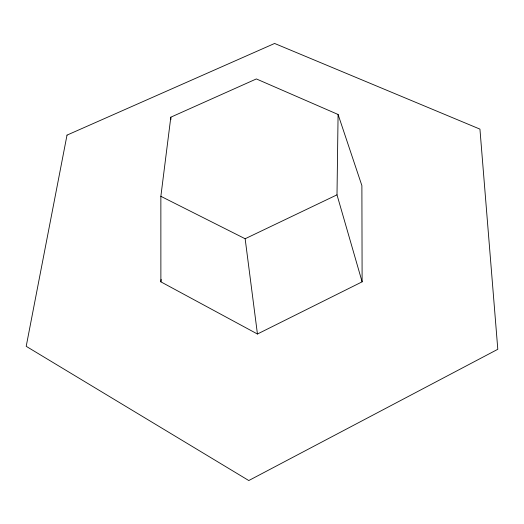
<?xml version="1.0" encoding="UTF-8"?>
<svg xmlns="http://www.w3.org/2000/svg" width="524" height="524" viewBox="0 0 524 524"><rect width="100%" height="100%" fill="white"/><g stroke="black" fill="none" stroke-linecap="round" stroke-linejoin="round"><path stroke-width="0.79" d="M362.117 281.833L336.998 194.836L338.085 114.481L256.367 78.934L170.824 117.18L160.861 196.317L160.881 281.846L257.441 334.017L362.117 281.833L361.887 185.627L338.085 114.481M160.881 281.846L161.169 279.43M160.861 196.317L245.147 238.748L336.998 194.836M245.147 238.748L257.441 334.017M170.824 117.18L170.87 119.629M67.013 135.12L26.2 346.318L248.782 480.541L497.8 349.292L479.938 129.12L274.602 43.459L67.013 135.12"/></g></svg>
